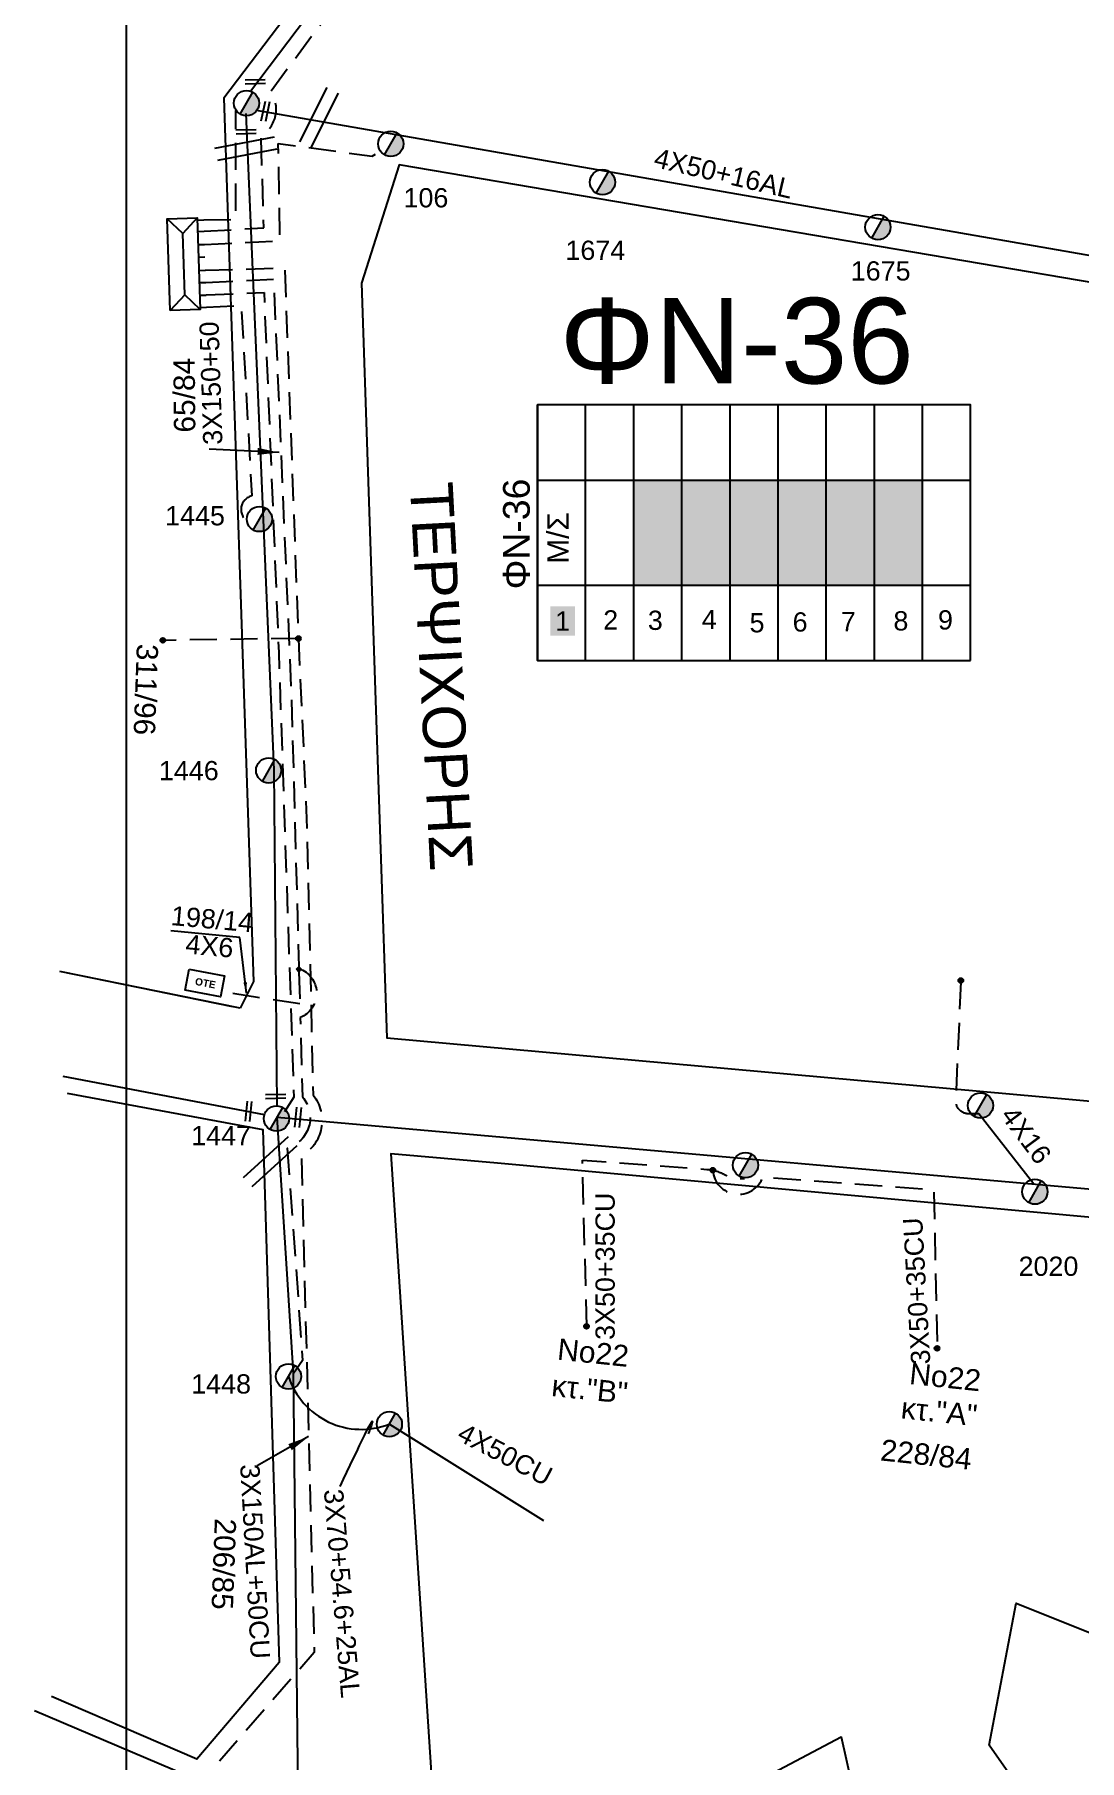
# Model space of a CAD drawing. Header units: millimetres. Extents: x 5010 to 7184, y -101 to 935.
# Drawn here: x 5037.2 to 5134.9, y 546.1 to 707.5 of the extents above; entities that cross this region are included whole.
import ezdxf
from ezdxf.enums import TextEntityAlignment as Align

# ---------------------------------------------------------------- set-up
doc = ezdxf.new("R2010")
doc.units = ezdxf.units.MM
doc.linetypes.add('DASHED', pattern=[19.05, 12.7, -6.35])
for name, color, linetype in [('Pillar OTE', 7, 'Continuous'), ('Ασφαλειοκιβώτια Χ.Τ 9 αναχωρήσεων', 7, 'Continuous'), ('Γέφυρες Εναερίου Δικτύου', 7, 'Continuous'), ('Γυμνά εναέρια ΧΤ (3Φ)   3x50+35CU', 7, 'Continuous'), ('Γυμνά εναέρια ΧΤ και ΦΟΠ (3Φ)   4x50+16AL', 7, 'Continuous'), ('Εναέρια παροχή ΧΤ 4x16', 7, 'SYN_LINE'), ('Επιγραφές - Σχήματα', 7, 'Continuous'), ('Καλώδια ΧΤ   3x150+70AL', 7, 'DASHED'), ('Καλώδια ΧΤ   3x150AL+50CU', 7, 'DASHED'), ('Καλώδια ΧΤ   4x50AL', 7, 'DASHED'), ('Μηχανική τομή', 7, 'Continuous'), ('Στύλος ΦΜ', 7, 'Continuous'), ('Στύλος ΦΜ @ 1', 7, 'Continuous'), ('Συνδέσεις', 7, 'Continuous'), ('Συνεστραμμένα ΧΤ   3x70+54.6+25AL', 7, 'SYN_LINE'), ('Τομή', 7, 'Continuous'), ('Υποσταθμός πόλεως', 7, 'Continuous'), ('Υπόβαθρο ΔΕΗ', 7, 'Continuous'), ('Υπόγεια καλώδια Παροχών ΧΤ   4x6', 7, 'DASHED')]:
    doc.layers.add(name, color=color, linetype=linetype)
doc.styles.get("Standard").update_dxf_attribs({"font": 'arial.ttf'})
doc.linetypes.add('SYN_LINE', pattern='A,0.5,-0.0001,["/\\/\\/\\/",Standard,S=0.1,R=0,X=0,Y=-0.05],-0.25', length=0.7501)
doc.dimstyles.new('ISO-25', dxfattribs={"dimtxt": 2.5, "dimasz": 2.5, "dimexe": 1.25, "dimexo": 0.625, "dimtad": 1, "dimtxsty": 'Standard', "dimcen": 2.5, "dimaunit": 2, "dimazin": 0, "dimtfac": 1, "dimtmove": 0, "dimatfit": 3, "dimfxl": 1, "dimarcsym": 0})

# ---------------------------------------------------------------- blocks, each defined once
blk = doc.blocks.new('ΑΣΦΑΛΕΙΟΚΙΒΩΤΙΟ ΥΠΟΣΤΑΘΜΟΥ 9 ΑΝΑΧΩΡΗΣΕΩΝ')
at = {"layer": 'Ασφαλειοκιβώτια Χ.Τ 9 αναχωρήσεων', "ltscale": 40}
for p, q in [((-23.8, 40.36), (24.02, 40.36)), ((-9.72, 40.36), (-9.72, -40.64)), ((9.94, 40.36), (9.94, -40.64)), ((-23.8, 31.36), (24.02, 31.36)), ((-23.8, 22.36), (24.02, 22.36)), ((-23.8, 13.36), (24.02, 13.36)), ((-23.8, 4.36), (24.02, 4.36)), ((-23.8, -4.64), (24.02, -4.64)), ((-23.8, -13.64), (24.02, -13.64)), ((-23.8, -22.64), (24.02, -22.64)), ((-23.8, -31.64), (24.02, -31.64))]:
    blk.add_line(p, q, dxfattribs=at)
at = {"layer": 'Ασφαλειοκιβώτια Χ.Τ 9 αναχωρήσεων'}
blk.add_lwpolyline([(-23.8, -40.64), (24.02, -40.64), (24.02, 40.36), (-23.8, 40.36)], close=True, dxfattribs=at)
for s, p in [('1', (-18.22, 37.06)), ('2', (-18.02, 28.07)), ('3', (-18.09, 19.73)), ('4', (-17.94, 9.66)), ('5', (-18.55, 0.71)), ('6', (-18.4, -7.35)), ('7', (-18.34, -16.37)), ('8', (-18.19, -26.2)), ('9', (-18.02, -34.53))]:
    blk.add_text(s, height=3.6, rotation=270, dxfattribs=at).set_placement(p)
at = {"layer": 'Ασφαλειοκιβώτια Χ.Τ 9 αναχωρήσεων', "ltscale": 40}
for tag, height, p in [('ΟΝΟΜΑ', 5, (-0.16, 44.31)), ('ΚΕΙΜΕΝΟ 1', 2, (17.06, 35.59)), ('ΚΕΙΜΕΝΟ 2', 2, (17.06, 26.88)), ('ΚΕΙΜΕΝΟ 3', 2, (17.06, 17.69)), ('ΚΕΙΜΕΝΟ 4', 2, (17.06, 8.71)), ('ΚΕΙΜΕΝΟ 5', 2, (17.06, -0.13)), ('ΚΕΙΜΕΝΟ 6', 2, (17.06, -9.05)), ('ΚΕΙΜΕΝΟ 7', 2, (17.06, -18.13)), ('ΚΕΙΜΕΝΟ 8', 2, (17.06, -26.85)), ('ΚΕΙΜΕΝΟ 9', 2, (17.06, -35.99)), ('ΣΧ', 2, (-0.1, -42.64))]:
    blk.add_attdef(tag, text='', height=height, dxfattribs=at).set_placement(p, align=Align.MIDDLE_CENTER)
blk = doc.blocks.new('ΥΠΟΣΤΑΘΜΟΣ ΠΟΛΕΩΣ 8 ΑΝΑΧΩΡΗΣΕΩΝ')
at = {"layer": 'Υποσταθμός πόλεως', "linetype": 'Continuous', "ltscale": 40}
for p, q in [((-8.18, -2.82), (-8.18, -4)), ((-5.9, -2.82), (-5.9, -4)), ((-3.55, -2.82), (-3.55, -4)), ((-1.28, -2.82), (-1.28, -4)), ((1.23, -2.82), (1.23, -4)), ((3.56, -2.82), (3.56, -4)), ((6.03, -2.82), (6.03, -4)), ((8.16, -2.82), (8.16, -4))]:
    blk.add_line(p, q, dxfattribs=at)
blk.add_lwpolyline([(-8.57, 2.82), (8.57, 2.82), (8.57, -2.82), (-8.57, -2.82)], close=True, dxfattribs=at)
for points in [[(-5.75, 0), (-8.57, 2.82)], [(5.75, 0), (8.57, 2.82)], [(-8.57, -2.82), (-5.75, 0)], [(-5.75, 0), (5.75, 0)], [(8.57, -2.82), (5.75, 0)]]:
    blk.add_lwpolyline(points, dxfattribs=at)
at = {"layer": 'Υποσταθμός πόλεως', "linetype": 'SYN_LINE', "ltscale": 40, "flags": 1}
for tag, p in [('ΜΕΤΑΣΧΗΜΑΤΙΣΜΟΣ', (9.59, 1.44)), ('ΙΣΧΥΣ', (9.57, -1.35)), ('ΑΡΙΘΜΟΣ', (9.69, -4.07))]:
    blk.add_attdef(tag, p, '', height=1.8, dxfattribs=at)
blk = doc.blocks.new('ΥΠΑΡΧΩΝ ΤΣΙΜΕΝΤΕΝΙΟΣ ΣΤΥΛΟΣ')
at = {"layer": 'Στύλος ΦΜ'}
blk.add_hatch(color=256, dxfattribs=at).paths.add_polyline_path([(-1.29, -2.28, 0.574793), (2.62, 0, 0.268822), (1.3, 2.27)])
blk.add_line((-1.29, -2.28), (1.3, 2.27), dxfattribs=at)
blk.add_circle((0, 0), 2.62, dxfattribs=at)
at = {"layer": 'Στύλος ΦΜ', "flags": 4}
for tag, p in [('ΑΡΙΘΜΟΣ', (-4.68, 8.05)), ('ΤΥΠΟΣ', (-4.91, 3.03))]:
    blk.add_attdef(tag, p, '', height=4, dxfattribs=at)
blk = doc.blocks.new('ΤΟΜΗ')
at = {"layer": 'Τομή', "ltscale": 40}
for p, q in [((-5.68, 0), (5.68, 0)), ((5.68, -2.33), (-5.68, -2.33))]:
    blk.add_line(p, q, dxfattribs=at)
blk = doc.blocks.new('_ΣΥΝΔΕΣΗ')
at = {"layer": 'Συνδέσεις', "linetype": 'SYN_LINE', "ltscale": 40}
blk.add_hatch(color=256, dxfattribs=at).paths.add_polyline_path([(0.5, -0.01, 1), (-0.5, -0.01, 1)])
at = {"layer": 'Συνδέσεις'}
blk.add_circle((0, -0.01), 0.5, dxfattribs=at)
blk = doc.blocks.new('ΜΗΧΑΝΙΚΗ ΤΟΜΗ')
at = {"layer": 'Μηχανική τομή', "ltscale": 40}
for p, q in [((-1.89, 0.78), (1.89, 0.78)), ((1.89, 0), (-1.89, 0))]:
    blk.add_line(p, q, dxfattribs=at)
blk = doc.blocks.new('TSONTA XT1')
at = {"ltscale": 40}
h = blk.add_hatch(color=256, dxfattribs=at)
h.dxf.hatch_style = 1
h.paths.add_polyline_path([(595.96, 2487.66), (597.07, 2488.77), (595.96, 2489.87), (594.85, 2488.77)])
blk.add_lwpolyline([(594.85, 2488.77), (595.96, 2489.87), (597.07, 2488.77), (595.96, 2487.66)], close=True, dxfattribs=at)
blk = doc.blocks.new('PILLAR ΟΤΕ')
at = {"layer": 'Pillar OTE', "ltscale": 40}
blk.add_lwpolyline([(-3.31, 2.02), (3.39, 2.02), (3.39, -1.99), (-3.31, -1.99)], close=True, dxfattribs=at)
at = {"layer": 'Pillar OTE', "insert": (-1.81, 0.71), "char_height": 1.3575, "width": 109.961, "attachment_point": 1}
blk.add_mtext('{\\fArial|b1|i0|c161|p34;OTE}', dxfattribs=at)

msp = doc.modelspace()

# ---------------------------------------------------------------- hatches: boundary and pattern name
at = {"layer": 'Ασφαλειοκιβώτια Χ.Τ 9 αναχωρήσεων'}
for color, points in [(30, [(5093.24, 665.82), (5093.24, 655.99), (5097.74, 655.99), (5097.74, 665.82)]), (6, [(5097.74, 665.82), (5097.74, 655.99), (5102.24, 655.99), (5102.24, 665.82)]), (62, [(5102.24, 665.82), (5102.24, 655.99), (5106.74, 655.99), (5106.74, 665.82)]), (27, [(5106.74, 665.82), (5106.74, 655.99), (5111.24, 655.99), (5111.24, 665.82)]), (173, [(5111.24, 665.82), (5111.24, 655.99), (5115.74, 655.99), (5115.74, 665.82)]), (133, [(5115.74, 665.82), (5115.74, 655.99), (5120.24, 655.99), (5120.24, 665.82)]), (1, [(5085.44, 651.28), (5087.75, 651.28), (5087.75, 654), (5085.44, 654)])]:
    msp.add_hatch(color=color, dxfattribs=at).paths.add_polyline_path(points)

# ---------------------------------------------------------------- linework, layer by layer
at = {"layer": 'Γέφυρες Εναερίου Δικτύου', "color": 1, "linetype": 'DASHED', "ltscale": 0.2, "flags": 128}
msp.add_lwpolyline([(5053.04, 690.14), (5056.05, 690.2), (5056.05, 700.36)], dxfattribs=at)
at = {"layer": 'Γέφυρες Εναερίου Δικτύου', "color": 30, "linetype": 'DASHED', "ltscale": 0.2, "flags": 128}
msp.add_lwpolyline([(5053.12, 687.85), (5060.17, 688.18), (5060.01, 697.29), (5068.8, 696.09), (5069.57, 696.56)], dxfattribs=at)
at = {"layer": 'Γέφυρες Εναερίου Δικτύου', "color": 173, "linetype": 'DASHED', "ltscale": 0.2, "flags": 128}
msp.add_lwpolyline([(5053.2, 685.43), (5060.61, 685.65), (5061.89, 651.01)], dxfattribs=at)
at = {"layer": 'Γέφυρες Εναερίου Δικτύου', "color": 62, "linetype": 'DASHED', "ltscale": 0.2, "flags": 128}
msp.add_lwpolyline([(5053.31, 681.98), (5056.55, 682.15), (5057.54, 664.33)], dxfattribs=at)
at = {"layer": 'Γέφυρες Εναερίου Δικτύου', "color": 62, "flags": 128}
for points in [[(5058.72, 606.47), (5039.89, 610.06)], [(5059.92, 606.24), (5059.91, 606.24)]]:
    msp.add_lwpolyline(points, dxfattribs=at)
at = {"layer": 'Γέφυρες Εναερίου Δικτύου', "color": 62, "linetype": 'DASHED', "ltscale": 0.2}
msp.add_arc((5057.84, 663.06), 1.31, 102.9608, 234.8369, dxfattribs=at)
at = {"layer": 'Γυμνά εναέρια ΧΤ (3Φ)   3x50+35CU', "color": 6, "linetype": 'DASHED', "ltscale": 0.2, "flags": 128}
for points in [[(5088.86, 586.67), (5088.45, 602.23), (5100.08, 601.37, -0.106587), (5101.7, 600.9, 0.151624), (5103.6, 600.52, 5.174679)], [(5100.64, 601.29, 0.818558), (5105.32, 600.66), (5121.3, 599.47), (5121.63, 584.61)]]:
    msp.add_lwpolyline(points, format="xyb", dxfattribs=at)
at = {"layer": 'Γυμνά εναέρια ΧΤ και ΦΟΠ (3Φ)   4x50+16AL', "color": 30, "flags": 128}
msp.add_lwpolyline([(5057.93, 700.41), (5150.83, 684.22), (5179.48, 686.73)], dxfattribs=at)
at = {"layer": 'Γυμνά εναέρια ΧΤ και ΦΟΠ (3Φ)   4x50+16AL', "color": 6, "flags": 128}
msp.add_lwpolyline([(5059.92, 606.24), (5156.55, 597.71), (5185.32, 592.39)], dxfattribs=at)
at = {"layer": 'Εναέρια παροχή ΧΤ 4x16', "color": 6, "linetype": 'DASHED', "ltscale": 0.2, "flags": 128}
msp.add_lwpolyline([(5125.52, 606.55), (5124.56, 606.56, -0.428697), (5123.38, 607.81), (5123.86, 619)], format="xyb", dxfattribs=at)
at = {"layer": 'Εναέρια παροχή ΧΤ 4x16', "color": 6, "ltscale": 20, "flags": 128}
msp.add_lwpolyline([(5130.65, 600), (5125.52, 606.55)], dxfattribs=at)
at = {"layer": 'Επιγραφές - Σχήματα'}
msp.add_lwpolyline([(5045.81, 913.83), (7035.6, 913.83), (7035.6, -89.73), (5045.81, -89.73)], close=True, dxfattribs=at)
at = {"layer": 'Επιγραφές - Σχήματα', "color": 7, "ltscale": 20}
msp.add_spline([(5065.79, 571.71), (5068.72, 577.46), (5068.42, 576.63)], degree=3, dxfattribs=at)
at = {"layer": 'Καλώδια ΧΤ   3x150+70AL', "color": 1, "linetype": 'Continuous', "ltscale": 0.2, "flags": 128}
msp.add_lwpolyline([(5057.41, 702.17), (5084.48, 737.96)], dxfattribs=at)
at = {"layer": 'Καλώδια ΧΤ   3x150+70AL', "color": 133, "ltscale": 0.2, "flags": 128}
msp.add_lwpolyline([(5053.08, 689.08), (5058.66, 689.4), (5058.4, 698.02, 0.442754), (5059.29, 702.16), (5084.45, 735.87)], format="xyb", dxfattribs=at)
at = {"layer": 'Καλώδια ΧΤ   3x150+70AL', "color": 1, "ltscale": 0.2, "flags": 128}
msp.add_lwpolyline([(5056.05, 700.36), (5056.07, 700.38)], dxfattribs=at)
at = {"layer": 'Καλώδια ΧΤ   3x150AL+50CU', "color": 62, "linetype": 'Continuous', "ltscale": 0.2, "flags": 128}
for points in [[(5059.91, 607.3), (5059.63, 638.73), (5057.02, 700.08)], [(5059.92, 606.24), (5059.92, 606.26)]]:
    msp.add_lwpolyline(points, dxfattribs=at)
at = {"layer": 'Καλώδια ΧΤ   3x150AL+50CU', "color": 27, "linetype": 'DASHED', "ltscale": 0.2, "flags": 128}
msp.add_lwpolyline([(5053.23, 684.29), (5059.57, 684.6), (5061.25, 645.23), (5061.93, 620.29)], dxfattribs=at)
at = {"layer": 'Καλώδια ΧΤ   3x150AL+50CU', "color": 6, "linetype": 'DASHED', "ltscale": 0.2, "flags": 128}
msp.add_lwpolyline([(5053.27, 683.12), (5058.68, 683.35), (5060.05, 649.71), (5061.47, 608.12), (5060.58, 606.75)], dxfattribs=at)
at = {"layer": 'Καλώδια ΧΤ   3x150AL+50CU', "color": 173, "linetype": 'DASHED', "ltscale": 0.2, "flags": 128}
msp.add_lwpolyline([(5061.89, 651.01), (5049.22, 650.83)], dxfattribs=at)
msp.add_lwpolyline([(5061.89, 651.01), (5062.66, 634.17), (5063.27, 608.32, -0.456335), (5062.17, 602.59), (5063.37, 556.19), (5052.83, 544.13)], format="xyb", dxfattribs=at)
at = {"layer": 'Καλώδια ΧΤ   3x150AL+50CU', "color": 27, "linetype": 'DASHED', "ltscale": 0.2, "flags": 128}
msp.add_lwpolyline([(5062.15, 620.07, -0.659315), (5062.06, 615.56), (5062.27, 608.15, -0.549063), (5060.84, 603.36), (5062.29, 583.51), (5061.44, 582.28)], format="xyb", dxfattribs=at)
at = {"layer": 'Καλώδια ΧΤ   4x50AL', "color": 7, "linetype": 'SYN_LINE', "ltscale": 20}
msp.add_line((5070.4, 577.55), (5084.82, 568.53), dxfattribs=at)
at = {"layer": 'Συνεστραμμένα ΧΤ   3x70+54.6+25AL', "color": 27, "linetype": 'SYN_LINE', "ltscale": 20, "flags": 128}
for points in [[(5061.44, 582.28), (5059.92, 606.24)], [(5062.01, 531.9), (5061.44, 582.28)]]:
    msp.add_lwpolyline(points, dxfattribs=at)
at = {"layer": 'Συνεστραμμένα ΧΤ   3x70+54.6+25AL', "color": 173, "linetype": 'SYN_LINE', "ltscale": 20, "flags": 128}
msp.add_lwpolyline([(5037.22, 550.78), (5052.83, 544.13)], dxfattribs=at)
at = {"layer": 'Συνεστραμμένα ΧΤ   3x70+54.6+25AL', "color": 7, "linetype": 'SYN_LINE', "ltscale": 10}
msp.add_arc((5067.78, 584.22), 7.16, 197.9459, 291.4017, dxfattribs=at)
at = {"layer": 'Υπόβαθρο ΔΕΗ', "flags": 128}
for points in [[(5041.45, 743.82), (5078.62, 756.39), (5083.15, 738.74), (5054.93, 701.51), (5057.71, 618.93)], [(5041.45, 743.82), (5078.62, 756.39), (5083.15, 738.74), (5054.93, 701.51), (5057.71, 618.93), (5056.46, 616.43)], [(5140.78, 664.68), (5165.96, 668.27), (5164.45, 679.46), (5071.3, 695.28), (5067.78, 684.21), (5070.16, 613.67), (5163.74, 605.24), (5172.59, 608.98), (5166.55, 659.61), (5142.52, 656.74)], [(5140.78, 664.68), (5165.96, 668.27), (5164.45, 679.46), (5071.3, 695.28), (5067.78, 684.21), (5070.16, 613.67), (5163.74, 605.24), (5172.59, 608.98), (5166.55, 659.61), (5142.52, 656.74)], [(5056.43, 623.06), (5049.97, 623.67)], [(5055.76, 616.57), (5039.58, 619.86)], [(5056.46, 616.43), (5056.46, 616.43), (5039.58, 619.86)], [(5040.26, 608.5), (5058.58, 605.09), (5060.09, 555.25), (5052.41, 546.22), (5038.81, 552.09)], [(5040.26, 608.5), (5058.58, 605.09), (5060.09, 555.25), (5052.41, 546.22), (5038.81, 552.09)], [(5184.11, 484.11), (5180.47, 513.75), (5174.82, 577.58), (5173.64, 590.15), (5158.58, 594.82), (5080.51, 601.96), (5070.54, 602.81), (5075.29, 529.69), (5076.14, 528.98), (5112.63, 548.31), (5127.52, 481.88), (5141.41, 484.67), (5132.72, 538.63), (5126.49, 547.52), (5129.02, 560.82), (5145.64, 554.14), (5139.67, 542.72), (5149.8, 484.53), (5184.11, 484.11)], [(5184.11, 484.11), (5180.47, 513.75), (5174.82, 577.58), (5173.64, 590.15), (5158.58, 594.82), (5080.51, 601.96), (5070.54, 602.81), (5075.29, 529.69), (5076.14, 528.98), (5112.63, 548.31), (5127.52, 481.88), (5141.41, 484.67), (5132.72, 538.63), (5126.49, 547.52), (5129.02, 560.82), (5145.64, 554.14), (5139.67, 542.72), (5149.8, 484.53), (5184.11, 484.11)]]:
    msp.add_lwpolyline(points, dxfattribs=at)
at = {"layer": 'Υπόγεια καλώδια Παροχών ΧΤ   4x6', "color": 27, "linetype": 'DASHED', "ltscale": 0.2}
msp.add_lwpolyline([(5061.93, 619.85), (5062.03, 616.83), (5054.78, 617.97)], dxfattribs=at)

# ---------------------------------------------------------------- block references
at = {"layer": 'Pillar OTE', "xscale": 0.5, "yscale": 0.5, "zscale": 0.5, "rotation": 349.2852599045156}
msp.add_blockref('PILLAR ΟΤΕ', (5053.13, 618.78), dxfattribs=at)
at = {"layer": 'Ασφαλειοκιβώτια Χ.Τ 9 αναχωρήσεων', "xscale": 0.5, "yscale": 0.5, "zscale": 0.5, "rotation": 90}
msp.add_blockref('ΑΣΦΑΛΕΙΟΚΙΒΩΤΙΟ ΥΠΟΣΤΑΘΜΟΥ 9 ΑΝΑΧΩΡΗΣΕΩΝ', (5104.43, 660.85), dxfattribs=at).add_auto_attribs({'ΟΝΟΜΑ': 'ΦΝ-36'})
at = {"layer": 'Μηχανική τομή'}
for p, xscale, yscale, zscale, rotation in [((5057.86, 702.86), 0.5000000000000568, 0.5000000000000568, 0.5000000000000568, 1.61681822116437), ((5059, 700.25), 0.5000000000000652, 0.5000000000000652, 0.5000000000000652, 78.19104694729292), ((5057.01, 698.19), 0.5000000000000568, 0.5000000000000568, 0.5000000000000568, 1.61681822116437), ((5059.77, 607.99), 0.5000000000000568, 0.5000000000000568, 0.5000000000000568, 1.61681822116437), ((5057.42, 606.78), 0.500000000000059, 0.500000000000059, 0.500000000000059, 84.37634597957214), ((5062.05, 606.21), 0.500000000000059, 0.500000000000059, 0.500000000000059, 84.37634597957214)]:
    msp.add_blockref('ΜΗΧΑΝΙΚΗ ΤΟΜΗ', p, dxfattribs=dict(at, xscale=xscale, yscale=yscale, zscale=zscale, rotation=rotation))
at = {"layer": 'Στύλος ΦΜ @ 1', "ltscale": 40, "xscale": 0.4499999999998181, "yscale": 0.4499999999998181, "zscale": 0.4499999999998181}
for p in [(5057.04, 701.05), (5057.04, 701.05), (5125.67, 607.34), (5125.67, 607.34), (5103.7, 601.76), (5103.7, 601.76), (5070.4, 577.55), (5070.4, 577.55)]:
    msp.add_blockref('ΥΠΑΡΧΩΝ ΤΣΙΜΕΝΤΕΝΙΟΣ ΣΤΥΛΟΣ', p, dxfattribs=at)
at = {"layer": 'Στύλος ΦΜ @ 1', "ltscale": 40}
ref = msp.add_blockref('ΥΠΑΡΧΩΝ ΤΣΙΜΕΝΤΕΝΙΟΣ ΣΤΥΛΟΣ', (5070.53, 697.25), dxfattribs=dict(at, xscale=0.4499999999998181, yscale=0.4499999999998181, zscale=0.4499999999998181))
ref.add_attrib('ΤΥΠΟΣ', '106', (5071.72, 691.31), dxfattribs={"layer": 'Στύλος ΦΜ', "height": 1.8, "flags": 4})
ref = msp.add_blockref('ΥΠΑΡΧΩΝ ΤΣΙΜΕΝΤΕΝΙΟΣ ΣΤΥΛΟΣ', (5070.53, 697.25), dxfattribs=dict(at, xscale=0.4499999999998181, yscale=0.4499999999998181, zscale=0.4499999999998181))
ref.add_attrib('ΤΥΠΟΣ', '106', (5071.72, 691.31), dxfattribs={"layer": 'Στύλος ΦΜ', "height": 1.8, "flags": 4})
ref = msp.add_blockref('ΥΠΑΡΧΩΝ ΤΣΙΜΕΝΤΕΝΙΟΣ ΣΤΥΛΟΣ', (5090.33, 693.66), dxfattribs=dict(at, xscale=0.4499999999998181, yscale=0.4499999999998181, zscale=0.4499999999998181))
ref.add_attrib('ΤΥΠΟΣ', '1674', (5086.86, 686.4), dxfattribs={"layer": 'Στύλος ΦΜ', "height": 1.8, "flags": 4})
ref = msp.add_blockref('ΥΠΑΡΧΩΝ ΤΣΙΜΕΝΤΕΝΙΟΣ ΣΤΥΛΟΣ', (5116.08, 689.46), dxfattribs=dict(at, xscale=0.4499999999998181, yscale=0.4499999999998181, zscale=0.4499999999998181))
ref.add_attrib('ΤΥΠΟΣ', '1675', (5113.54, 684.47), dxfattribs={"layer": 'Στύλος ΦΜ', "height": 1.8, "flags": 4})
ref = msp.add_blockref('ΥΠΑΡΧΩΝ ΤΣΙΜΕΝΤΕΝΙΟΣ ΣΤΥΛΟΣ', (5058.25, 662.17), dxfattribs=dict(at, xscale=0.4499999999998181, yscale=0.4499999999998181, zscale=0.4499999999998181))
ref.add_attrib('ΤΥΠΟΣ', '1445', (5049.43, 661.58), dxfattribs={"layer": 'Στύλος ΦΜ', "height": 1.8, "flags": 4})
ref = msp.add_blockref('ΥΠΑΡΧΩΝ ΤΣΙΜΕΝΤΕΝΙΟΣ ΣΤΥΛΟΣ', (5058.25, 662.17), dxfattribs=dict(at, xscale=0.4499999999998181, yscale=0.4499999999998181, zscale=0.4499999999998181))
ref.add_attrib('ΤΥΠΟΣ', '1445', (5049.43, 661.58), dxfattribs={"layer": 'Στύλος ΦΜ', "height": 1.8, "flags": 4})
ref = msp.add_blockref('ΥΠΑΡΧΩΝ ΤΣΙΜΕΝΤΕΝΙΟΣ ΣΤΥΛΟΣ', (5059.11, 638.67), dxfattribs=dict(at, xscale=0.4499999999998181, yscale=0.4499999999998181, zscale=0.4499999999998181))
ref.add_attrib('ΤΥΠΟΣ', '1446', (5048.85, 637.75), dxfattribs={"layer": 'Στύλος ΦΜ', "height": 1.8, "flags": 4})
ref = msp.add_blockref('ΥΠΑΡΧΩΝ ΤΣΙΜΕΝΤΕΝΙΟΣ ΣΤΥΛΟΣ', (5059.11, 638.67), dxfattribs=dict(at, xscale=0.4499999999998181, yscale=0.4499999999998181, zscale=0.4499999999998181))
ref.add_attrib('ΤΥΠΟΣ', '1446', (5048.85, 637.75), dxfattribs={"layer": 'Στύλος ΦΜ', "height": 1.8, "flags": 4})
ref = msp.add_blockref('ΥΠΑΡΧΩΝ ΤΣΙΜΕΝΤΕΝΙΟΣ ΣΤΥΛΟΣ', (5059.84, 606.12), dxfattribs=dict(at, xscale=0.4499999999998181, yscale=0.4499999999998181, zscale=0.4499999999998181))
ref.add_attrib('ΤΥΠΟΣ', '1447', (5051.87, 603.63), dxfattribs={"layer": 'Στύλος ΦΜ', "height": 1.8, "flags": 4})
ref = msp.add_blockref('ΥΠΑΡΧΩΝ ΤΣΙΜΕΝΤΕΝΙΟΣ ΣΤΥΛΟΣ', (5059.84, 606.12), dxfattribs=dict(at, xscale=0.4499999999998181, yscale=0.4499999999998181, zscale=0.4499999999998181))
ref.add_attrib('ΤΥΠΟΣ', '1447', (5051.87, 603.63), dxfattribs={"layer": 'Στύλος ΦΜ', "height": 1.8, "flags": 4})
ref = msp.add_blockref('ΥΠΑΡΧΩΝ ΤΣΙΜΕΝΤΕΝΙΟΣ ΣΤΥΛΟΣ', (5130.76, 599.28), dxfattribs=dict(at, xscale=0.4499999999998181, yscale=0.4499999999998181, zscale=0.4499999999998181))
ref.add_attrib('ΤΥΠΟΣ', '2020', (5129.23, 591.41), dxfattribs={"layer": 'Στύλος ΦΜ', "height": 1.8, "flags": 4})
ref = msp.add_blockref('ΥΠΑΡΧΩΝ ΤΣΙΜΕΝΤΕΝΙΟΣ ΣΤΥΛΟΣ', (5130.76, 599.28), dxfattribs=dict(at, xscale=0.4499999999998181, yscale=0.4499999999998181, zscale=0.4499999999998181))
ref.add_attrib('ΤΥΠΟΣ', '2020', (5129.23, 591.41), dxfattribs={"layer": 'Στύλος ΦΜ', "height": 1.8, "flags": 4})
ref = msp.add_blockref('ΥΠΑΡΧΩΝ ΤΣΙΜΕΝΤΕΝΙΟΣ ΣΤΥΛΟΣ', (5060.97, 582.01), dxfattribs=dict(at, xscale=0.4499999999998181, yscale=0.4499999999998181, zscale=0.4499999999998181))
ref.add_attrib('ΤΥΠΟΣ', '1448', (5051.87, 580.41), dxfattribs={"layer": 'Στύλος ΦΜ', "height": 1.8, "flags": 4})
ref = msp.add_blockref('ΥΠΑΡΧΩΝ ΤΣΙΜΕΝΤΕΝΙΟΣ ΣΤΥΛΟΣ', (5060.97, 582.01), dxfattribs=dict(at, xscale=0.4499999999998181, yscale=0.4499999999998181, zscale=0.4499999999998181))
ref.add_attrib('ΤΥΠΟΣ', '1448', (5051.87, 580.41), dxfattribs={"layer": 'Στύλος ΦΜ', "height": 1.8, "flags": 4})
at = {"layer": 'Συνδέσεις'}
for name, p, xscale, yscale, zscale in [('_ΣΥΝΔΕΣΗ', (5049.22, 650.84), 0.4500000000000455, 0.4500000000000455, 0.4500000000000455), ('_ΣΥΝΔΕΣΗ', (5061.89, 651.01), 0.4500000000000455, 0.4500000000000455, 0.4500000000000455), ('TSONTA XT1', (4942.74, 122.32), 0.2, 0.2, 0.2), ('_ΣΥΝΔΕΣΗ', (5123.83, 619.03), 0.4500000000000455, 0.4500000000000455, 0.4500000000000455), ('_ΣΥΝΔΕΣΗ', (5100.65, 601.3), 0.4500000000000455, 0.4500000000000455, 0.4500000000000455), ('_ΣΥΝΔΕΣΗ', (5088.83, 586.7), 0.4500000000000455, 0.4500000000000455, 0.4500000000000455), ('_ΣΥΝΔΕΣΗ', (5121.61, 584.64), 0.4500000000000455, 0.4500000000000455, 0.4500000000000455)]:
    msp.add_blockref(name, p, dxfattribs=dict(at, xscale=xscale, yscale=yscale, zscale=zscale))
at = {"layer": 'Τομή'}
for p, xscale, yscale, zscale, rotation in [((5063.3, 699.97), 0.5000000000000195, 0.5000000000000195, 0.5000000000000195, 63.13986470006697), ((5063.3, 699.97), 0.5000000000000195, 0.5000000000000195, 0.5000000000000195, 63.13986470006697), ((5056.88, 697.37), 0.5000000000000202, 0.5000000000000202, 0.5000000000000202, 10.94615575966859), ((5056.88, 697.37), 0.5000000000000202, 0.5000000000000202, 0.5000000000000202, 10.94615575966859), ((5058.86, 602.52), 0.4999999999999843, 0.4999999999999843, 0.4999999999999843, 42.29191086000777), ((5058.86, 602.52), 0.4999999999999843, 0.4999999999999843, 0.4999999999999843, 42.29191086000777)]:
    msp.add_blockref('ΤΟΜΗ', p, dxfattribs=dict(at, xscale=xscale, yscale=yscale, zscale=zscale, rotation=rotation))
at = {"layer": 'Υποσταθμός πόλεως', "xscale": 0.500000000000003, "yscale": 0.500000000000003, "zscale": 0.500000000000003, "rotation": 91.87951761291927}
msp.add_blockref('ΥΠΟΣΤΑΘΜΟΣ ΠΟΛΕΩΣ 8 ΑΝΑΧΩΡΗΣΕΩΝ', (5051.17, 686), dxfattribs=at)

# ---------------------------------------------------------------- texts
at = {"layer": 'Γυμνά εναέρια ΧΤ (3Φ)   3x50+35CU'}
for rotation, p in [(90, (5090.57, 592.31)), (93.2428, (5119.7, 589.99))]:
    msp.add_text('3X50+35CU', height=1.8, rotation=rotation, dxfattribs=at).set_placement(p, align=Align.MIDDLE)
at = {"layer": 'Γυμνά εναέρια ΧΤ και ΦΟΠ (3Φ)   4x50+16AL'}
msp.add_text('4X50+16AL', height=1.8, rotation=346.8322, dxfattribs=at).set_placement((5101.66, 694.49), align=Align.MIDDLE)
at = {"layer": 'Εναέρια παροχή ΧΤ 4x16', "ltscale": 20}
msp.add_text('4X16', height=1.8, rotation=306.6602, dxfattribs=at).set_placement((5129.95, 604.57), align=Align.MIDDLE)
at = {"layer": 'Επιγραφές - Σχήματα', "linetype": 'DASHED', "ltscale": 0.2, "insert": (5086.3, 682.85), "char_height": 8, "width": 24.9768, "attachment_point": 1}
msp.add_mtext('ΦΝ-36', dxfattribs=at)
at = {"layer": 'Επιγραφές - Σχήματα', "linetype": 'DASHED', "ltscale": 0.2, "attachment_point": 1}
for s, insert, char_height, width, rotation in [('65/84', (5050.26, 670.24), 2, 17.7581, 90.5303), ('ΤΕΡΨΙΧΟΡΗΣ', (5076.31, 665.73), 4, 17.2922, 273.0143), ('Μ/Σ', (5085.16, 657.99), 2, 6.2233, 90), ('311/96', (5048.79, 650.46), 2, 17.7581, 267.929), ('Νο22', (5086.24, 585.58), 2, 17.7581, 354.0155), ('Νο22', (5119.16, 583.3), 2, 17.7581, 354.0155), ('κτ."Β"', (5085.7, 582.18), 2, 17.7581, 354.0155), ('κτ."Α"', (5118.37, 580.09), 2, 17.7581, 354.0155), ('228/84', (5116.45, 576.15), 2, 17.7581, 354.0155), ('206/85', (5056.08, 568.7), 2, 17.7581, 267.929)]:
    msp.add_mtext(s, dxfattribs=dict(at, insert=insert, char_height=char_height, width=width, rotation=rotation))
at = {"layer": 'Επιγραφές - Σχήματα', "color": 7, "ltscale": 10, "char_height": 1.8, "attachment_point": 1}
for s, insert, rotation in [('198/14', (5050.08, 626.01), 354.8528), ('4X6', (5051.44, 623.35), 354.8528), ('4X50CU', (5077.44, 577.73), 332.243)]:
    msp.add_mtext_dynamic_manual_height_columns(s, width=14.4711, gutter_width=10, heights=[0], dxfattribs=dict(at, insert=insert, rotation=rotation))
at = {"layer": 'Καλώδια ΧΤ   3x150AL+50CU', "ltscale": 0.2}
for s, rotation, p in [('3X150+50', 91.8318, (5053.71, 674.88)), ('3X150AL+50CU', 273.1826, (5057.85, 564.71))]:
    msp.add_text(s, height=1.8, rotation=rotation, dxfattribs=at).set_placement(p, align=Align.MIDDLE)
at = {"layer": 'Συνεστραμμένα ΧΤ   3x70+54.6+25AL', "ltscale": 20}
msp.add_text('3X70+54.6+25AL', height=1.8, rotation=274.7682, dxfattribs=at).set_placement((5065.98, 561.72), align=Align.MIDDLE)

# ---------------------------------------------------------------- leaders
at = {"layer": 'Επιγραφές - Σχήματα', "ltscale": 40}
for points, override in [([(5060.08, 668.4), (5053.56, 668.71)], {"dimasz": 2, "dimtad": 0}), ([(5057.03, 617.85), (5056.43, 623.06)], {"dimasz": 1, "dimtad": 0}), ([(5062.85, 576.38), (5058.05, 573.66)], {"dimasz": 2, "dimtad": 0})]:
    msp.add_leader(points, dimstyle='ISO-25', override=override, dxfattribs=at)

doc.saveas('drawing.dxf')
